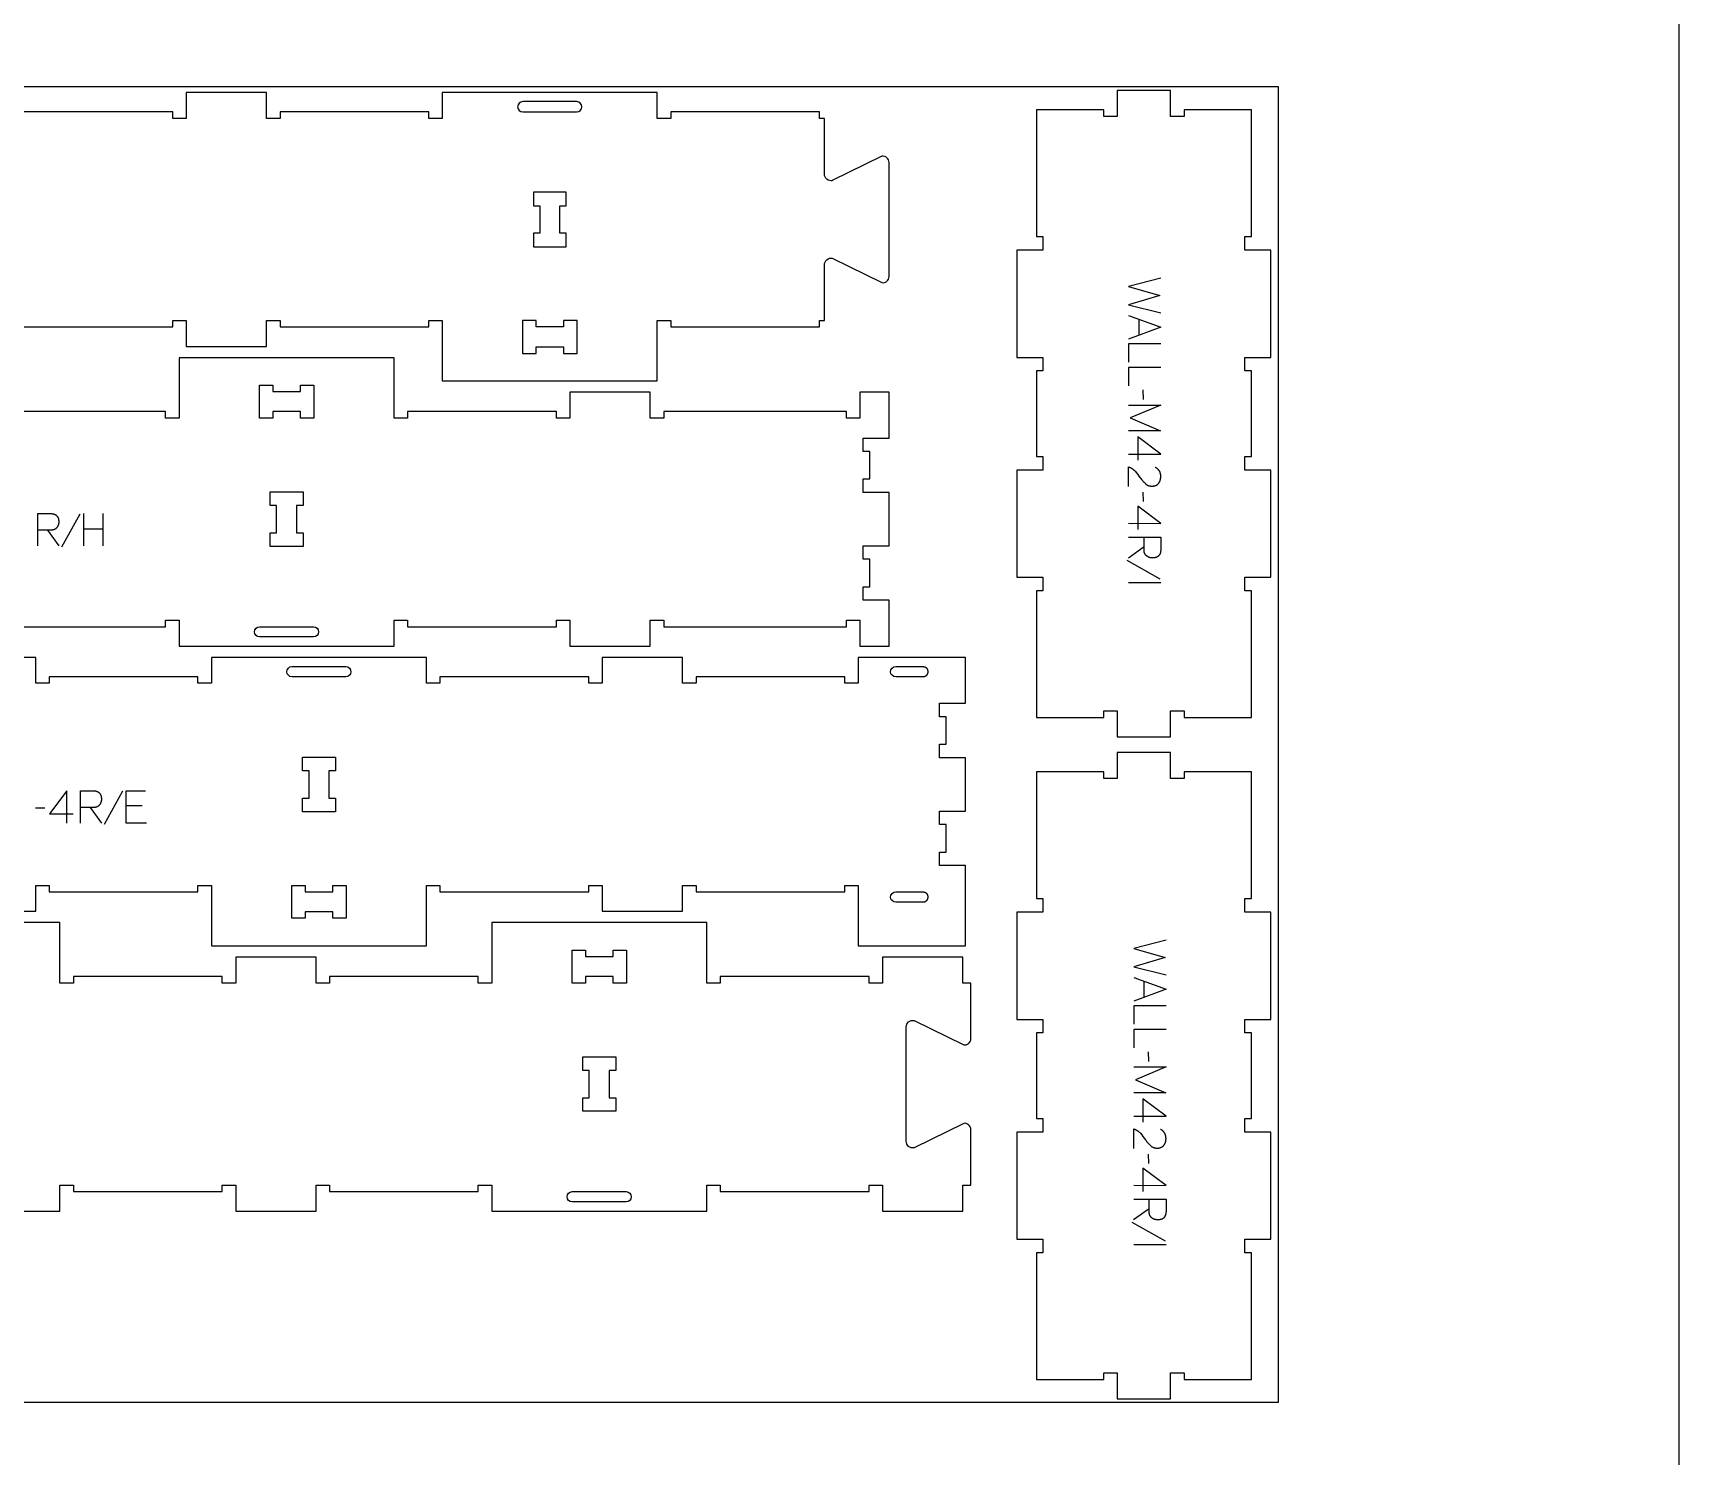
# Model space of a CAD drawing. Extents: x 0 to 4485, y 0 to 10771.
# Drawn here: x 1656 to 3183, y 2979 to 4299 of the extents above; entities that cross this region are included whole.
import ezdxf

# ---------------------------------------------------------------- set-up
doc = ezdxf.new("R2010")
doc.units = 0
for name, color, linetype in [('0_SHEET_SPRUCEPLY_2440X122', 1, 'CONTINUOUS'), ('1_ANYTOOL_1MMDEEP_LABELS_S', 2, 'CONTINUOUS'), ('3_ANYTOOL_CUTTHROUGH_INSID', 4, 'CONTINUOUS'), ('4_ANYTOOL_CUTTHROUGH_OUTSI', 5, 'CONTINUOUS'), ('DONOTCUT', 7, 'CONTINUOUS')]:
    doc.layers.add(name, color=color, linetype=linetype)

msp = doc.modelspace()

# ---------------------------------------------------------------- linework, layer by layer
at = {"layer": '0_SHEET_SPRUCEPLY_2440X122'}
msp.add_lwpolyline([(371.7, 4249.4), (371.7, 3029.4), (2811.7, 3029.4), (2811.7, 4249.4)], close=True, dxfattribs=at)
at = {"layer": '1_ANYTOOL_1MMDEEP_LABELS_S', "color": 2}
for points in [[(2702.6, 4072), (2672.6, 4064.3), (2701.7, 4055.8), (2672.6, 4047.3), (2702.6, 4039.8)], [(2672.6, 4037.3), (2702.6, 4026.4), (2672.6, 4015.3)], [(2682.2, 4033.8), (2682.2, 4018.9)], [(2702.6, 4011), (2672.6, 4011), (2672.6, 3993.9)], [(2702.6, 3989.2), (2672.6, 3989.2), (2672.6, 3972.1)], [(2686.5, 3959.5), (2686.4, 3968.3)], [(2672.6, 3954.3), (2702.6, 3954.3), (2674.3, 3942.3), (2702.5, 3930.3), (2672.6, 3930.3)], [(2672.6, 3908.8), (2702.7, 3908.7), (2681.3, 3924.8)], [(2681.3, 3924.8), (2681.3, 3903)], [(2672.7, 3878.6), (2672.7, 3896.9), (2673.2, 3896.7), (2673.4, 3896.6), (2673.6, 3896.6), (2673.8, 3896.5), (2674.1, 3896.4), (2674.3, 3896.3), (2674.5, 3896.2), (2674.7, 3896.1), (2674.9, 3896), (2675.1, 3895.9), (2675.3, 3895.8), (2675.5, 3895.7), (2675.7, 3895.5), (2675.9, 3895.4), (2676.1, 3895.3), (2676.3, 3895.2), (2676.5, 3895), (2676.7, 3894.9), (2676.9, 3894.8), (2677, 3894.6), (2677.2, 3894.5), (2677.4, 3894.3), (2677.6, 3894.2), (2677.7, 3894), (2677.9, 3893.9), (2678.1, 3893.7), (2678.2, 3893.5), (2678.4, 3893.4), (2678.6, 3893.2), (2678.9, 3892.8), (2680.1, 3891.3), (2681.3, 3889.9), (2682.4, 3888.3), (2683.6, 3886.8), (2684.1, 3886.1), (2684.7, 3885.3), (2685.3, 3884.6), (2685.9, 3883.9), (2686.4, 3883.3), (2687.1, 3882.6), (2687.7, 3882), (2688.3, 3881.4), (2688.4, 3881.3), (2688.6, 3881.1), (2688.8, 3881), (2688.9, 3880.8), (2689.1, 3880.7), (2689.2, 3880.6), (2689.4, 3880.5), (2689.6, 3880.4), (2689.8, 3880.3), (2689.9, 3880.2), (2690.1, 3880.1), (2690.3, 3880), (2690.5, 3879.9), (2690.7, 3879.8), (2690.9, 3879.7), (2691.1, 3879.6), (2691.2, 3879.6), (2691.4, 3879.5), (2691.6, 3879.4), (2691.8, 3879.4), (2692, 3879.3), (2692.2, 3879.3), (2692.4, 3879.2), (2692.7, 3879.2), (2692.9, 3879.2), (2693.1, 3879.1), (2693.3, 3879.1), (2693.5, 3879.1), (2693.7, 3879.1), (2694, 3879), (2694.2, 3879), (2694.4, 3879), (2694.7, 3879), (2694.9, 3879), (2695.1, 3879.1), (2695.4, 3879.1), (2695.6, 3879.1), (2695.8, 3879.1), (2696.1, 3879.2), (2696.3, 3879.2), (2696.5, 3879.2), (2696.7, 3879.3), (2696.9, 3879.3), (2697.2, 3879.4), (2697.4, 3879.5), (2697.6, 3879.5), (2697.8, 3879.6), (2698, 3879.7), (2698.1, 3879.8), (2698.3, 3879.8), (2698.5, 3879.9), (2698.7, 3880), (2698.9, 3880.1), (2699, 3880.2), (2699.2, 3880.3), (2699.4, 3880.5), (2699.5, 3880.6), (2699.7, 3880.7), (2699.8, 3880.8), (2700, 3881), (2700.1, 3881.1), (2700.3, 3881.3), (2700.4, 3881.4), (2700.5, 3881.6), (2700.7, 3881.7), (2700.8, 3881.9), (2700.9, 3882.1), (2701, 3882.2), (2701.1, 3882.4), (2701.2, 3882.6), (2701.4, 3882.7), (2701.5, 3882.9), (2701.5, 3883.1), (2701.6, 3883.3), (2701.7, 3883.5), (2701.8, 3883.7), (2701.9, 3883.8), (2702, 3884), (2702, 3884.2), (2702.1, 3884.4), (2702.2, 3884.6), (2702.2, 3884.8), (2702.3, 3885), (2702.3, 3885.2), (2702.4, 3885.5), (2702.4, 3885.7), (2702.5, 3885.9), (2702.5, 3886.1), (2702.5, 3886.3), (2702.6, 3886.6), (2702.6, 3886.8), (2702.6, 3887), (2702.6, 3887.2), (2702.6, 3887.5), (2702.6, 3888), (2702.6, 3888.3), (2702.6, 3888.7), (2702.6, 3889), (2702.6, 3889.4), (2702.5, 3889.7), (2702.5, 3890.1), (2702.4, 3890.4), (2702.3, 3890.7), (2702.2, 3891), (2702.2, 3891.2), (2702.1, 3891.3), (2702.1, 3891.5), (2702, 3891.6), (2702, 3891.8), (2701.9, 3891.9), (2701.9, 3892.1), (2701.8, 3892.2), (2701.7, 3892.4), (2701.7, 3892.5), (2701.6, 3892.6), (2701.5, 3892.8), (2701.4, 3892.9), (2701.4, 3893), (2701.3, 3893.2), (2701.2, 3893.3), (2701.1, 3893.4), (2701, 3893.6), (2700.9, 3893.7), (2700.8, 3893.8), (2700.7, 3893.9), (2700.6, 3894), (2700.5, 3894.2), (2700.4, 3894.3), (2700.3, 3894.4), (2700.2, 3894.5), (2700.1, 3894.6), (2700, 3894.7), (2699.9, 3894.8), (2699.8, 3894.9), (2699.6, 3895.1), (2699.5, 3895.2), (2699.3, 3895.4), (2699, 3895.6), (2698.7, 3895.7), (2698.4, 3895.9), (2698.2, 3896.1), (2697.8, 3896.3), (2697.5, 3896.4)], [(2686.5, 3864.9), (2686.4, 3873.6)], [(1661, 3823.7), (1661, 3853.7), (1672.4, 3853.7), (1672.9, 3853.7), (1673.3, 3853.7), (1673.6, 3853.6), (1673.8, 3853.6), (1674, 3853.6), (1674.2, 3853.6), (1674.4, 3853.5), (1674.7, 3853.5), (1674.9, 3853.5), (1675.1, 3853.4), (1675.3, 3853.4), (1675.5, 3853.3), (1675.7, 3853.3), (1675.9, 3853.2), (1676, 3853.1), (1676.2, 3853.1), (1676.4, 3853), (1676.6, 3852.9), (1676.7, 3852.8), (1676.9, 3852.8), (1677.1, 3852.7), (1677.2, 3852.6), (1677.4, 3852.5), (1677.5, 3852.4), (1677.7, 3852.3), (1677.8, 3852.2), (1678, 3852.1), (1678.1, 3852), (1678.2, 3851.8), (1678.3, 3851.7), (1678.5, 3851.6), (1678.6, 3851.5), (1678.7, 3851.3), (1678.8, 3851.2), (1678.9, 3851.1), (1679, 3850.9), (1679.1, 3850.8), (1679.2, 3850.6), (1679.3, 3850.5), (1679.4, 3850.3), (1679.5, 3850.1), (1679.6, 3850), (1679.6, 3849.8), (1679.7, 3849.6), (1679.8, 3849.5), (1679.8, 3849.3), (1679.9, 3849.1), (1680, 3848.9), (1680, 3848.7), (1680.1, 3848.5), (1680.1, 3848.3), (1680.1, 3848.1), (1680.2, 3847.9), (1680.2, 3847.7), (1680.2, 3847.5), (1680.3, 3847.2), (1680.3, 3847), (1680.3, 3846.8), (1680.3, 3846.3), (1680.3, 3845.8), (1680.3, 3845.7), (1680.3, 3845.5), (1680.3, 3845.3), (1680.3, 3845.1), (1680.3, 3845), (1680.3, 3844.8), (1680.3, 3844.6), (1680.2, 3844.5), (1680.2, 3844.3), (1680.2, 3844.1), (1680.1, 3844), (1680.1, 3843.8), (1680, 3843.6), (1680, 3843.5), (1679.9, 3843.3), (1679.9, 3843.1), (1679.8, 3843), (1679.8, 3842.8), (1679.7, 3842.6), (1679.6, 3842.5), (1679.6, 3842.3), (1679.5, 3842.2), (1679.4, 3842), (1679.3, 3841.9), (1679.3, 3841.7), (1679.2, 3841.6), (1679.1, 3841.4), (1679, 3841.3), (1678.9, 3841.1), (1678.8, 3841), (1678.7, 3840.8), (1678.6, 3840.7), (1678.4, 3840.5), (1678.3, 3840.4), (1678.2, 3840.2), (1678.1, 3840.1), (1678, 3840), (1677.8, 3839.9), (1677.7, 3839.7), (1677.6, 3839.6), (1677.5, 3839.5), (1677.3, 3839.4), (1677.2, 3839.3), (1677.1, 3839.2), (1676.9, 3839.1), (1676.8, 3839), (1676.6, 3838.9), (1676.5, 3838.9), (1676.3, 3838.8), (1676.2, 3838.7), (1676, 3838.7), (1675.9, 3838.6), (1675.7, 3838.5), (1675.5, 3838.5), (1675.4, 3838.4), (1675.2, 3838.4), (1675, 3838.4), (1674.9, 3838.3), (1674.7, 3838.3), (1674.5, 3838.3), (1674.3, 3838.2), (1674.1, 3838.2), (1674, 3838.2), (1672, 3838.1), (1670, 3838.1), (1661.1, 3838.1)], [(1700, 3853.2), (1682.8, 3822.4)], [(1703.4, 3853.7), (1703.4, 3823.7)], [(1721.7, 3823.7), (1721.7, 3853.7)], [(2672.6, 3844.6), (2702.7, 3844.5), (2681.3, 3860.6)], [(2681.3, 3860.6), (2681.3, 3838.8)], [(1670, 3838.1), (1680.5, 3823.6)], [(1721.7, 3839), (1703.4, 3839)], [(2672.6, 3831.8), (2702.6, 3831.8), (2702.6, 3820.5), (2702.6, 3820), (2702.6, 3819.5), (2702.6, 3819.3), (2702.6, 3819), (2702.5, 3818.8), (2702.5, 3818.6), (2702.5, 3818.4), (2702.4, 3818.2), (2702.4, 3818), (2702.4, 3817.7), (2702.3, 3817.5), (2702.3, 3817.3), (2702.2, 3817.2), (2702.1, 3817), (2702.1, 3816.8), (2702, 3816.6), (2701.9, 3816.4), (2701.9, 3816.3), (2701.8, 3816.1), (2701.7, 3815.9), (2701.6, 3815.8), (2701.5, 3815.6), (2701.4, 3815.4), (2701.3, 3815.3), (2701.2, 3815.1), (2701.1, 3815), (2701, 3814.9), (2700.9, 3814.7), (2700.8, 3814.6), (2700.7, 3814.5), (2700.5, 3814.4), (2700.4, 3814.2), (2700.3, 3814.1), (2700.2, 3814), (2700, 3813.9), (2699.9, 3813.8), (2699.7, 3813.7), (2699.6, 3813.6), (2699.4, 3813.5), (2699.3, 3813.4), (2699.1, 3813.3), (2698.9, 3813.3), (2698.8, 3813.2), (2698.6, 3813.1), (2698.4, 3813), (2698.2, 3813), (2698, 3812.9), (2697.8, 3812.9), (2697.7, 3812.8), (2697.5, 3812.8), (2697.3, 3812.7), (2697.1, 3812.7), (2696.8, 3812.6), (2696.6, 3812.6), (2696.4, 3812.6), (2696.2, 3812.6), (2696, 3812.5), (2695.7, 3812.5), (2695.3, 3812.5), (2694.8, 3812.5), (2694.6, 3812.5), (2694.4, 3812.5), (2694.3, 3812.5), (2694.1, 3812.5), (2693.9, 3812.5), (2693.7, 3812.5), (2693.6, 3812.6), (2693.4, 3812.6), (2693.2, 3812.6), (2693.1, 3812.7), (2692.9, 3812.7), (2692.7, 3812.7), (2692.6, 3812.8), (2692.4, 3812.8), (2692.2, 3812.9), (2692.1, 3812.9), (2691.9, 3813), (2691.8, 3813), (2691.6, 3813.1), (2691.4, 3813.2), (2691.3, 3813.2), (2691.1, 3813.3), (2691, 3813.4), (2690.8, 3813.5), (2690.7, 3813.6), (2690.5, 3813.7), (2690.4, 3813.7), (2690.2, 3813.8), (2690.1, 3813.9), (2689.9, 3814), (2689.8, 3814.2), (2689.6, 3814.3), (2689.5, 3814.4), (2689.3, 3814.5), (2689.2, 3814.6), (2689.1, 3814.7), (2688.9, 3814.8), (2688.8, 3815), (2688.7, 3815.1), (2688.6, 3815.2), (2688.5, 3815.4), (2688.4, 3815.5), (2688.3, 3815.6), (2688.2, 3815.8), (2688.1, 3815.9), (2688, 3816.1), (2687.9, 3816.2), (2687.8, 3816.3), (2687.7, 3816.5), (2687.7, 3816.6), (2687.6, 3816.8), (2687.5, 3817), (2687.5, 3817.1), (2687.4, 3817.3), (2687.4, 3817.4), (2687.3, 3817.6), (2687.3, 3817.8), (2687.3, 3818), (2687.2, 3818.1), (2687.2, 3818.3), (2687.2, 3818.5), (2687.2, 3818.7), (2687.2, 3818.9), (2687.1, 3820.8), (2687.1, 3822.8), (2687.1, 3831.8)], [(2687.1, 3822.8), (2672.6, 3812.4)], [(2702.2, 3792.9), (2671.4, 3810)], [(2702.6, 3789.3), (2672.6, 3789.3)], [(1687.8, 3566.5), (1687.9, 3596.5), (1671.8, 3575.2)], [(1700.6, 3566.5), (1700.6, 3596.5), (1712, 3596.5), (1712.5, 3596.5), (1712.9, 3596.5), (1713.2, 3596.5), (1713.4, 3596.4), (1713.6, 3596.4), (1713.8, 3596.4), (1714, 3596.3), (1714.3, 3596.3), (1714.5, 3596.3), (1714.7, 3596.2), (1714.9, 3596.2), (1715.1, 3596.1), (1715.3, 3596.1), (1715.4, 3596), (1715.6, 3595.9), (1715.8, 3595.9), (1716, 3595.8), (1716.2, 3595.7), (1716.3, 3595.7), (1716.5, 3595.6), (1716.7, 3595.5), (1716.8, 3595.4), (1717, 3595.3), (1717.1, 3595.2), (1717.3, 3595.1), (1717.4, 3595), (1717.5, 3594.9), (1717.7, 3594.8), (1717.8, 3594.7), (1717.9, 3594.5), (1718.1, 3594.4), (1718.2, 3594.3), (1718.3, 3594.2), (1718.4, 3594), (1718.5, 3593.9), (1718.6, 3593.7), (1718.7, 3593.6), (1718.8, 3593.4), (1718.9, 3593.3), (1719, 3593.1), (1719.1, 3593), (1719.2, 3592.8), (1719.2, 3592.6), (1719.3, 3592.4), (1719.4, 3592.3), (1719.4, 3592.1), (1719.5, 3591.9), (1719.6, 3591.7), (1719.6, 3591.5), (1719.7, 3591.3), (1719.7, 3591.1), (1719.7, 3590.9), (1719.8, 3590.7), (1719.8, 3590.5), (1719.8, 3590.3), (1719.9, 3590.1), (1719.9, 3589.8), (1719.9, 3589.6), (1719.9, 3589.1), (1719.9, 3588.7), (1719.9, 3588.5), (1719.9, 3588.3), (1719.9, 3588.1), (1719.9, 3588), (1719.9, 3587.8), (1719.9, 3587.6), (1719.8, 3587.4), (1719.8, 3587.3), (1719.8, 3587.1), (1719.8, 3586.9), (1719.7, 3586.8), (1719.7, 3586.6), (1719.6, 3586.4), (1719.6, 3586.3), (1719.5, 3586.1), (1719.5, 3585.9), (1719.4, 3585.8), (1719.4, 3585.6), (1719.3, 3585.5), (1719.2, 3585.3), (1719.2, 3585.1), (1719.1, 3585), (1719, 3584.8), (1718.9, 3584.7), (1718.8, 3584.5), (1718.8, 3584.4), (1718.7, 3584.2), (1718.6, 3584.1), (1718.5, 3583.9), (1718.4, 3583.8), (1718.3, 3583.6), (1718.2, 3583.5), (1718, 3583.3), (1717.9, 3583.2), (1717.8, 3583), (1717.7, 3582.9), (1717.6, 3582.8), (1717.4, 3582.7), (1717.3, 3582.5), (1717.2, 3582.4), (1717.1, 3582.3), (1716.9, 3582.2), (1716.8, 3582.1), (1716.6, 3582), (1716.5, 3581.9), (1716.4, 3581.8), (1716.2, 3581.8), (1716.1, 3581.7), (1715.9, 3581.6), (1715.8, 3581.5), (1715.6, 3581.5), (1715.5, 3581.4), (1715.3, 3581.4), (1715.1, 3581.3), (1715, 3581.3), (1714.8, 3581.2), (1714.6, 3581.2), (1714.5, 3581.1), (1714.3, 3581.1), (1714.1, 3581.1), (1713.9, 3581.1), (1713.7, 3581), (1713.6, 3581), (1711.6, 3581), (1709.6, 3580.9), (1700.6, 3580.9)], [(1739.6, 3596), (1722.4, 3565.3)], [(1761.9, 3566.5), (1743, 3566.5), (1743, 3596.5), (1760.8, 3596.5)], [(1667.6, 3580.4), (1658.8, 3580.3)], [(1671.8, 3575.2), (1693.6, 3575.2)], [(1709.6, 3580.9), (1720.1, 3566.5)], [(1757.6, 3582.6), (1743, 3582.6)], [(2707.5, 3458), (2677.5, 3450.3), (2706.6, 3441.8), (2677.5, 3433.3), (2707.5, 3425.8)], [(2677.5, 3423.3), (2707.5, 3412.4), (2677.5, 3401.3)], [(2687, 3419.8), (2687, 3404.9)], [(2707.5, 3397), (2677.5, 3397), (2677.5, 3379.9)], [(2707.5, 3375.2), (2677.5, 3375.2), (2677.5, 3358.1)], [(2691.4, 3345.5), (2691.3, 3354.3)], [(2677.5, 3340.3), (2707.5, 3340.3), (2679.1, 3328.3), (2707.3, 3316.3), (2677.5, 3316.3)], [(2677.5, 3294.8), (2707.5, 3294.7), (2686.1, 3310.8)], [(2686.1, 3310.8), (2686.1, 3289)], [(2677.5, 3264.6), (2677.6, 3282.9), (2678, 3282.7), (2678.2, 3282.6), (2678.5, 3282.6), (2678.7, 3282.5), (2678.9, 3282.4), (2679.1, 3282.3), (2679.3, 3282.2), (2679.5, 3282.1), (2679.7, 3282), (2679.9, 3281.9), (2680.1, 3281.8), (2680.3, 3281.7), (2680.5, 3281.5), (2680.7, 3281.4), (2680.9, 3281.3), (2681.1, 3281.2), (2681.3, 3281), (2681.5, 3280.9), (2681.7, 3280.8), (2681.9, 3280.6), (2682, 3280.5), (2682.2, 3280.3), (2682.4, 3280.2), (2682.6, 3280), (2682.7, 3279.9), (2682.9, 3279.7), (2683.1, 3279.5), (2683.2, 3279.4), (2683.4, 3279.2), (2683.7, 3278.8), (2684.9, 3277.3), (2686.1, 3275.9), (2687.3, 3274.3), (2688.4, 3272.8), (2689, 3272.1), (2689.5, 3271.3), (2690.1, 3270.6), (2690.7, 3269.9), (2691.3, 3269.3), (2691.9, 3268.6), (2692.5, 3268), (2693.1, 3267.4), (2693.3, 3267.3), (2693.4, 3267.1), (2693.6, 3267), (2693.7, 3266.8), (2693.9, 3266.7), (2694.1, 3266.6), (2694.3, 3266.5), (2694.4, 3266.4), (2694.6, 3266.3), (2694.8, 3266.2), (2695, 3266.1), (2695.1, 3266), (2695.3, 3265.9), (2695.5, 3265.8), (2695.7, 3265.7), (2695.9, 3265.6), (2696.1, 3265.6), (2696.3, 3265.5), (2696.5, 3265.4), (2696.7, 3265.4), (2696.9, 3265.3), (2697.1, 3265.3), (2697.3, 3265.2), (2697.5, 3265.2), (2697.7, 3265.2), (2697.9, 3265.1), (2698.1, 3265.1), (2698.3, 3265.1), (2698.6, 3265.1), (2698.8, 3265), (2699, 3265), (2699.2, 3265), (2699.5, 3265), (2699.7, 3265), (2700, 3265.1), (2700.2, 3265.1), (2700.4, 3265.1), (2700.7, 3265.1), (2700.9, 3265.2), (2701.1, 3265.2), (2701.4, 3265.2), (2701.6, 3265.3), (2701.8, 3265.3), (2702, 3265.4), (2702.2, 3265.5), (2702.4, 3265.5), (2702.6, 3265.6), (2702.8, 3265.7), (2703, 3265.8), (2703.2, 3265.8), (2703.3, 3265.9), (2703.5, 3266), (2703.7, 3266.1), (2703.9, 3266.2), (2704, 3266.3), (2704.2, 3266.5), (2704.4, 3266.6), (2704.5, 3266.7), (2704.7, 3266.8), (2704.8, 3267), (2705, 3267.1), (2705.1, 3267.3), (2705.2, 3267.4), (2705.4, 3267.6), (2705.5, 3267.7), (2705.6, 3267.9), (2705.7, 3268.1), (2705.9, 3268.2), (2706, 3268.4), (2706.1, 3268.6), (2706.2, 3268.7), (2706.3, 3268.9), (2706.4, 3269.1), (2706.5, 3269.3), (2706.6, 3269.5), (2706.6, 3269.7), (2706.7, 3269.8), (2706.8, 3270), (2706.9, 3270.2), (2706.9, 3270.4), (2707, 3270.6), (2707.1, 3270.8), (2707.1, 3271), (2707.2, 3271.2), (2707.2, 3271.5), (2707.3, 3271.7), (2707.3, 3271.9), (2707.3, 3272.1), (2707.4, 3272.3), (2707.4, 3272.6), (2707.4, 3272.8), (2707.4, 3273), (2707.4, 3273.2), (2707.5, 3273.5), (2707.5, 3274), (2707.5, 3274.3), (2707.4, 3274.7), (2707.4, 3275), (2707.4, 3275.4), (2707.3, 3275.7), (2707.3, 3276.1), (2707.2, 3276.4), (2707.1, 3276.7), (2707.1, 3277), (2707, 3277.2), (2707, 3277.3), (2706.9, 3277.5), (2706.9, 3277.6), (2706.8, 3277.8), (2706.7, 3277.9), (2706.7, 3278.1), (2706.6, 3278.2), (2706.6, 3278.4), (2706.5, 3278.5), (2706.4, 3278.6), (2706.3, 3278.8), (2706.3, 3278.9), (2706.2, 3279), (2706.1, 3279.2), (2706, 3279.3), (2705.9, 3279.4), (2705.9, 3279.6), (2705.8, 3279.7), (2705.7, 3279.8), (2705.6, 3279.9), (2705.5, 3280), (2705.4, 3280.2), (2705.3, 3280.3), (2705.2, 3280.4), (2705.1, 3280.5), (2704.9, 3280.6), (2704.8, 3280.7), (2704.7, 3280.8), (2704.6, 3280.9), (2704.5, 3281.1), (2704.4, 3281.2), (2704.1, 3281.4), (2703.8, 3281.6), (2703.6, 3281.7), (2703.3, 3281.9), (2703, 3282.1), (2702.7, 3282.3), (2702.4, 3282.4)], [(2691.4, 3250.9), (2691.3, 3259.6)], [(2677.5, 3230.6), (2707.5, 3230.5), (2686.1, 3246.6)], [(2686.1, 3246.6), (2686.1, 3224.8)], [(2691.9, 3208.8), (2677.4, 3198.4)], [(2677.5, 3217.8), (2707.5, 3217.8), (2707.5, 3206.5), (2707.5, 3206), (2707.4, 3205.5), (2707.4, 3205.3), (2707.4, 3205), (2707.4, 3204.8), (2707.3, 3204.6), (2707.3, 3204.4), (2707.3, 3204.2), (2707.2, 3204), (2707.2, 3203.7), (2707.1, 3203.5), (2707.1, 3203.3), (2707, 3203.2), (2707, 3203), (2706.9, 3202.8), (2706.8, 3202.6), (2706.8, 3202.4), (2706.7, 3202.3), (2706.6, 3202.1), (2706.5, 3201.9), (2706.5, 3201.8), (2706.4, 3201.6), (2706.3, 3201.4), (2706.2, 3201.3), (2706.1, 3201.1), (2706, 3201), (2705.9, 3200.9), (2705.7, 3200.7), (2705.6, 3200.6), (2705.5, 3200.5), (2705.4, 3200.4), (2705.3, 3200.2), (2705.1, 3200.1), (2705, 3200), (2704.8, 3199.9), (2704.7, 3199.8), (2704.6, 3199.7), (2704.4, 3199.6), (2704.2, 3199.5), (2704.1, 3199.4), (2703.9, 3199.3), (2703.8, 3199.3), (2703.6, 3199.2), (2703.4, 3199.1), (2703.2, 3199), (2703.1, 3199), (2702.9, 3198.9), (2702.7, 3198.9), (2702.5, 3198.8), (2702.3, 3198.8), (2702.1, 3198.7), (2701.9, 3198.7), (2701.7, 3198.6), (2701.5, 3198.6), (2701.2, 3198.6), (2701, 3198.6), (2700.8, 3198.5), (2700.6, 3198.5), (2700.1, 3198.5), (2699.6, 3198.5), (2699.4, 3198.5), (2699.3, 3198.5), (2699.1, 3198.5), (2698.9, 3198.5), (2698.8, 3198.5), (2698.6, 3198.5), (2698.4, 3198.6), (2698.2, 3198.6), (2698.1, 3198.6), (2697.9, 3198.7), (2697.7, 3198.7), (2697.6, 3198.7), (2697.4, 3198.8), (2697.2, 3198.8), (2697.1, 3198.9), (2696.9, 3198.9), (2696.8, 3199), (2696.6, 3199), (2696.4, 3199.1), (2696.3, 3199.2), (2696.1, 3199.2), (2696, 3199.3), (2695.8, 3199.4), (2695.6, 3199.5), (2695.5, 3199.6), (2695.3, 3199.7), (2695.2, 3199.7), (2695, 3199.8), (2694.9, 3199.9), (2694.7, 3200), (2694.6, 3200.2), (2694.4, 3200.3), (2694.3, 3200.4), (2694.2, 3200.5), (2694, 3200.6), (2693.9, 3200.7), (2693.8, 3200.8), (2693.6, 3201), (2693.5, 3201.1), (2693.4, 3201.2), (2693.3, 3201.4), (2693.2, 3201.5), (2693.1, 3201.6), (2693, 3201.8), (2692.9, 3201.9), (2692.8, 3202.1), (2692.7, 3202.2), (2692.6, 3202.3), (2692.6, 3202.5), (2692.5, 3202.6), (2692.4, 3202.8), (2692.4, 3203), (2692.3, 3203.1), (2692.3, 3203.3), (2692.2, 3203.4), (2692.2, 3203.6), (2692.1, 3203.8), (2692.1, 3204), (2692.1, 3204.1), (2692.1, 3204.3), (2692, 3204.5), (2692, 3204.7), (2692, 3204.9), (2691.9, 3206.8), (2691.9, 3208.8), (2691.9, 3217.8)], [(2707, 3178.9), (2676.2, 3196)], [(2707.5, 3175.3), (2677.5, 3175.3)]]:
    msp.add_lwpolyline(points, dxfattribs=at)
at = {"layer": '3_ANYTOOL_CUTTHROUGH_INSID', "color": 4}
for points in [[(2160.8, 4235.7), (2110.8, 4235.7, 1), (2110.8, 4226.2), (2160.8, 4226.2, 1)], [(1916.7, 3739.2), (1866.7, 3739.2, -1), (1866.7, 3748.7), (1916.7, 3748.7, -1)], [(1896.7, 3711.7), (1946.7, 3711.7, -1), (1946.7, 3702.2), (1896.7, 3702.2, -1)], [(2456.7, 3711.7), (2482.4, 3711.7), (2482.5, 3711.7), (2482.6, 3711.7), (2482.7, 3711.7), (2482.8, 3711.7), (2482.9, 3711.6), (2483, 3711.6), (2483.1, 3711.6), (2483.2, 3711.6), (2483.3, 3711.6), (2483.4, 3711.5), (2483.5, 3711.5), (2483.6, 3711.5), (2483.7, 3711.4), (2483.8, 3711.4), (2483.9, 3711.4), (2484, 3711.3), (2484.1, 3711.3), (2484.2, 3711.2), (2484.3, 3711.2), (2484.4, 3711.1), (2484.5, 3711.1), (2484.5, 3711), (2484.6, 3710.9), (2484.7, 3710.9), (2484.8, 3710.8), (2484.9, 3710.7), (2485, 3710.6), (2485, 3710.6), (2485.1, 3710.5), (2485.2, 3710.4), (2485.3, 3710.3), (2485.3, 3710.2), (2485.4, 3710.1), (2485.5, 3710.1), (2485.6, 3710), (2485.6, 3709.9), (2485.7, 3709.8), (2485.7, 3709.7), (2485.8, 3709.6), (2485.8, 3709.5), (2485.9, 3709.4), (2485.9, 3709.3), (2486, 3709.2), (2486, 3709.1), (2486.1, 3709), (2486.1, 3708.9), (2486.2, 3708.7), (2486.2, 3708.6), (2486.2, 3708.5), (2486.3, 3708.4), (2486.3, 3708.3), (2486.3, 3708.2), (2486.3, 3708.1), (2486.4, 3708), (2486.4, 3707.9), (2486.4, 3707.8), (2486.4, 3707.7), (2486.4, 3707.6), (2486.4, 3707.5), (2486.4, 3707.3), (2486.4, 3707.2), (2486.4, 3707.1), (2486.5, 3707), (2486.5, 3706.9), (2486.5, 3706.8), (2486.4, 3706.7), (2486.4, 3706.6), (2486.4, 3706.5), (2486.4, 3706.4), (2486.4, 3706.3), (2486.4, 3706.2), (2486.4, 3706.1), (2486.4, 3706), (2486.4, 3705.9), (2486.3, 3705.7), (2486.3, 3705.6), (2486.3, 3705.5), (2486.3, 3705.4), (2486.2, 3705.3), (2486.2, 3705.2), (2486.2, 3705.1), (2486.1, 3705), (2486.1, 3704.9), (2486, 3704.8), (2486, 3704.7), (2485.9, 3704.6), (2485.9, 3704.5), (2485.8, 3704.4), (2485.8, 3704.3), (2485.7, 3704.2), (2485.7, 3704.1), (2485.6, 3704), (2485.6, 3703.9), (2485.5, 3703.8), (2485.4, 3703.7), (2485.3, 3703.6), (2485.3, 3703.5), (2485.2, 3703.4), (2485.1, 3703.4), (2485, 3703.3), (2485, 3703.2), (2484.9, 3703.1), (2484.8, 3703.1), (2484.7, 3703), (2484.6, 3702.9), (2484.5, 3702.9), (2484.5, 3702.8), (2484.4, 3702.7), (2484.3, 3702.7), (2484.2, 3702.6), (2484.1, 3702.6), (2484, 3702.5), (2483.9, 3702.5), (2483.8, 3702.4), (2483.7, 3702.4), (2483.6, 3702.4), (2483.5, 3702.3), (2483.4, 3702.3), (2483.3, 3702.3), (2483.2, 3702.3), (2483.1, 3702.2), (2483, 3702.2), (2482.9, 3702.2), (2482.8, 3702.2), (2482.7, 3702.2), (2482.6, 3702.2), (2482.5, 3702.2), (2482.4, 3702.2), (2456.7, 3702.2, -1)], [(2456.7, 3493.2, -1), (2456.7, 3502.7), (2482.4, 3502.7), (2482.5, 3502.7), (2482.6, 3502.7), (2482.7, 3502.7), (2482.8, 3502.7), (2482.9, 3502.6), (2483, 3502.6), (2483.1, 3502.6), (2483.2, 3502.6), (2483.3, 3502.6), (2483.4, 3502.5), (2483.5, 3502.5), (2483.6, 3502.5), (2483.7, 3502.4), (2483.8, 3502.4), (2483.9, 3502.4), (2484, 3502.3), (2484.1, 3502.3), (2484.2, 3502.2), (2484.3, 3502.2), (2484.4, 3502.1), (2484.5, 3502.1), (2484.5, 3502), (2484.6, 3501.9), (2484.7, 3501.9), (2484.8, 3501.8), (2484.9, 3501.7), (2485, 3501.6), (2485, 3501.6), (2485.1, 3501.5), (2485.2, 3501.4), (2485.3, 3501.3), (2485.3, 3501.2), (2485.4, 3501.1), (2485.5, 3501.1), (2485.6, 3501), (2485.6, 3500.9), (2485.7, 3500.8), (2485.7, 3500.7), (2485.8, 3500.6), (2485.8, 3500.5), (2485.9, 3500.4), (2485.9, 3500.3), (2486, 3500.2), (2486, 3500.1), (2486.1, 3500), (2486.1, 3499.9), (2486.2, 3499.7), (2486.2, 3499.6), (2486.2, 3499.5), (2486.3, 3499.4), (2486.3, 3499.3), (2486.3, 3499.2), (2486.3, 3499.1), (2486.4, 3499), (2486.4, 3498.9), (2486.4, 3498.8), (2486.4, 3498.7), (2486.4, 3498.6), (2486.4, 3498.5), (2486.4, 3498.3), (2486.4, 3498.2), (2486.4, 3498.1), (2486.5, 3498), (2486.5, 3497.9), (2486.5, 3497.8), (2486.4, 3497.7), (2486.4, 3497.6), (2486.4, 3497.5), (2486.4, 3497.4), (2486.4, 3497.3), (2486.4, 3497.2), (2486.4, 3497.1), (2486.4, 3497), (2486.4, 3496.9), (2486.3, 3496.7), (2486.3, 3496.6), (2486.3, 3496.5), (2486.3, 3496.4), (2486.2, 3496.3), (2486.2, 3496.2), (2486.2, 3496.1), (2486.1, 3496), (2486.1, 3495.9), (2486, 3495.8), (2486, 3495.7), (2485.9, 3495.6), (2485.9, 3495.5), (2485.8, 3495.4), (2485.8, 3495.3), (2485.7, 3495.2), (2485.7, 3495.1), (2485.6, 3495), (2485.6, 3494.9), (2485.5, 3494.8), (2485.4, 3494.7), (2485.3, 3494.6), (2485.3, 3494.5), (2485.2, 3494.4), (2485.1, 3494.4), (2485, 3494.3), (2485, 3494.2), (2484.9, 3494.1), (2484.8, 3494.1), (2484.7, 3494), (2484.6, 3493.9), (2484.5, 3493.9), (2484.5, 3493.8), (2484.4, 3493.7), (2484.3, 3493.7), (2484.2, 3493.6), (2484.1, 3493.6), (2484, 3493.5), (2483.9, 3493.5), (2483.8, 3493.4), (2483.7, 3493.4), (2483.6, 3493.4), (2483.5, 3493.3), (2483.4, 3493.3), (2483.3, 3493.3), (2483.2, 3493.3), (2483.1, 3493.2), (2483, 3493.2), (2482.9, 3493.2), (2482.8, 3493.2), (2482.7, 3493.2), (2482.6, 3493.2), (2482.5, 3493.2), (2482.4, 3493.2)], [(2206.7, 3215.2), (2156.7, 3215.2, -1), (2156.7, 3224.7), (2206.7, 3224.7, -1)]]:
    msp.add_lwpolyline(points, format="xyb", close=True, dxfattribs=at)
for points in [[(2145.1, 4113.6), (2145.1, 4139.1), (2151.1, 4139.1), (2151.1, 4151.6), (2120.6, 4151.6), (2120.6, 4139.1), (2126.6, 4139.1), (2126.6, 4113.6), (2120.6, 4113.6), (2120.6, 4101.1), (2151.1, 4101.1), (2151.1, 4113.6)], [(2123.1, 4008.2), (2148.6, 4008.2), (2148.6, 4002.2), (2161.1, 4002.2), (2161.1, 4032.7), (2148.6, 4032.7), (2148.6, 4026.7), (2123.1, 4026.7), (2123.1, 4032.7), (2110.6, 4032.7), (2110.6, 4002.2), (2123.1, 4002.2)], [(1879, 3966.7), (1904.5, 3966.7), (1904.5, 3972.7), (1917, 3972.7), (1917, 3942.2), (1904.5, 3942.2), (1904.5, 3948.2), (1879, 3948.2), (1879, 3942.2), (1866.5, 3942.2), (1866.5, 3972.7), (1879, 3972.7)], [(1901, 3861.2), (1901, 3835.7), (1907, 3835.7), (1907, 3823.2), (1876.5, 3823.2), (1876.5, 3835.7), (1882.5, 3835.7), (1882.5, 3861.2), (1876.5, 3861.2), (1876.5, 3873.7), (1907, 3873.7), (1907, 3861.2)], [(1912.5, 3589.6), (1912.5, 3615.1), (1906.5, 3615.1), (1906.5, 3627.6), (1937, 3627.6), (1937, 3615.1), (1931, 3615.1), (1931, 3589.6), (1937, 3589.6), (1937, 3577.1), (1906.5, 3577.1), (1906.5, 3589.6)], [(1934.5, 3484.2), (1909, 3484.2), (1909, 3478.2), (1896.5, 3478.2), (1896.5, 3508.7), (1909, 3508.7), (1909, 3502.7), (1934.5, 3502.7), (1934.5, 3508.7), (1947, 3508.7), (1947, 3478.2), (1934.5, 3478.2)], [(2169, 3442.7), (2194.5, 3442.7), (2194.5, 3448.7), (2207, 3448.7), (2207, 3418.2), (2194.5, 3418.2), (2194.5, 3424.2), (2169, 3424.2), (2169, 3418.2), (2156.5, 3418.2), (2156.5, 3448.7), (2169, 3448.7)], [(2191, 3337.2), (2191, 3311.7), (2197, 3311.7), (2197, 3299.2), (2166.5, 3299.2), (2166.5, 3311.7), (2172.5, 3311.7), (2172.5, 3337.2), (2166.5, 3337.2), (2166.5, 3349.7), (2197, 3349.7), (2197, 3337.2)]]:
    msp.add_lwpolyline(points, close=True, dxfattribs=at)
at = {"layer": '4_ANYTOOL_CUTTHROUGH_OUTSI', "color": 5}
for points in [[(2804.7, 3794.5), (2804.7, 3894), (2780.7, 3894), (2780.7, 3906.5), (2786.7, 3906.5), (2786.7, 3986), (2780.7, 3986), (2780.7, 3998.5), (2804.7, 3998.5), (2804.7, 4098), (2780.7, 4098), (2780.7, 4110.5), (2786.7, 4110.5), (2786.7, 4228), (2724.2, 4228), (2724.2, 4222), (2711.7, 4222), (2711.7, 4246), (2662.2, 4246), (2662.2, 4222), (2649.7, 4222), (2649.7, 4228), (2587.2, 4228), (2587.2, 4110.5), (2593.2, 4110.5), (2593.2, 4098), (2569.2, 4098), (2569.2, 3998.5), (2593.2, 3998.5), (2593.2, 3986), (2587.2, 3986), (2587.2, 3906.5), (2593.2, 3906.5), (2593.2, 3894), (2569.2, 3894), (2569.2, 3794.5), (2593.2, 3794.5), (2593.2, 3782), (2587.2, 3782), (2587.2, 3664.5), (2649.7, 3664.5), (2649.7, 3670.5), (2662.2, 3670.5), (2662.2, 3646.5), (2711.7, 3646.5), (2711.7, 3670.5), (2724.2, 3670.5), (2724.2, 3664.5), (2786.7, 3664.5), (2786.7, 3782), (2780.7, 3782), (2780.7, 3794.5)], [(2804.7, 3180.5), (2804.7, 3280), (2780.7, 3280), (2780.7, 3292.5), (2786.7, 3292.5), (2786.7, 3372), (2780.7, 3372), (2780.7, 3384.5), (2804.7, 3384.5), (2804.7, 3484), (2780.7, 3484), (2780.7, 3496.5), (2786.7, 3496.5), (2786.7, 3614), (2724.2, 3614), (2724.2, 3608), (2711.7, 3608), (2711.7, 3632), (2662.2, 3632), (2662.2, 3608), (2649.7, 3608), (2649.7, 3614), (2587.2, 3614), (2587.2, 3496.5), (2593.2, 3496.5), (2593.2, 3484), (2569.2, 3484), (2569.2, 3384.5), (2593.2, 3384.5), (2593.2, 3372), (2587.2, 3372), (2587.2, 3292.5), (2593.2, 3292.5), (2593.2, 3280), (2569.2, 3280), (2569.2, 3180.5), (2593.2, 3180.5), (2593.2, 3168), (2587.2, 3168), (2587.2, 3050.5), (2649.7, 3050.5), (2649.7, 3056.5), (2662.2, 3056.5), (2662.2, 3032.5), (2711.7, 3032.5), (2711.7, 3056.5), (2724.2, 3056.5), (2724.2, 3050.5), (2786.7, 3050.5), (2786.7, 3168), (2780.7, 3168), (2780.7, 3180.5)]]:
    msp.add_lwpolyline(points, close=True, dxfattribs=at)
for points in [[(1648.1, 4026.7), (1786.1, 4026.7), (1786.1, 4032.7), (1798.6, 4032.7), (1798.6, 4008.7), (1873.1, 4008.7), (1873.1, 4032.7), (1885.6, 4032.7), (1885.6, 4026.7), (2023.6, 4026.7), (2023.6, 4032.7), (2035.8, 4032.7), (2036.1, 4032.7), (2036.1, 3976.7), (2235.6, 3976.7), (2235.6, 4032.7), (2235.8, 4032.7), (2247.8, 4032.7), (2248.1, 4032.7), (2248.1, 4026.7), (2386.1, 4026.7), (2386.1, 4032.7), (2390.6, 4032.7), (2390.6, 4084.3), (2390.6, 4084.3, -0.463455), (2397.9, 4090.5), (2397.9, 4090.5), (2397.9, 4090.5), (2443.9, 4067.8), (2443.9, 4067.8, 0.461531), (2450.6, 4073.5), (2450.6, 4179.3, 0.461531), (2443.9, 4185), (2397.9, 4162.4), (2397.9, 4162.3), (2397.9, 4162.3), (2397.9, 4162.3, -0.463455), (2390.6, 4168.5), (2390.6, 4220.2), (2386.1, 4220.2), (2386.1, 4226.2), (2248.1, 4226.2), (2248.1, 4220.2), (2235.6, 4220.2), (2235.6, 4244.2), (2036.1, 4244.2), (2036.1, 4220.4), (2036.1, 4220.2), (2023.6, 4220.2), (2023.6, 4226.2), (1885.6, 4226.2), (1885.6, 4220.2), (1873.1, 4220.2), (1873.1, 4244.2), (1798.6, 4244.2), (1798.6, 4220.2), (1786.1, 4220.2), (1786.1, 4226.2), (1648.1, 4226.2)], [(1482, 3206.7), (1681.5, 3206.7), (1681.5, 3230.4), (1681.5, 3230.7), (1694, 3230.7), (1694, 3224.7), (1832, 3224.7), (1832, 3230.7), (1844.5, 3230.7), (1844.5, 3206.7), (1919, 3206.7), (1919, 3230.7), (1931.5, 3230.7), (1931.5, 3224.7), (2069.5, 3224.7), (2069.5, 3230.7), (2082, 3230.7), (2082, 3230.4), (2082, 3206.7), (2281.5, 3206.7), (2281.5, 3230.4), (2281.5, 3230.7), (2294, 3230.7), (2294, 3224.7), (2432, 3224.7), (2432, 3230.7), (2444.5, 3230.7), (2444.5, 3206.7), (2519, 3206.7), (2519, 3230.7), (2526.5, 3230.7), (2526.5, 3282.3), (2526.5, 3282.3, 0.220464), (2524.4, 3286.7, 0.218803), (2519.8, 3288), (2473.8, 3265.4), (2473.8, 3265.3), (2473.7, 3265.3), (2473.7, 3265.3, -0.220464), (2468.7, 3266.7, -0.220464), (2466.5, 3271.5), (2466.5, 3377.3, -0.220464), (2468.7, 3382.1, -0.220464), (2473.7, 3383.5), (2473.8, 3383.5), (2473.8, 3383.5), (2519.8, 3360.8), (2519.8, 3360.8, 0.218803), (2524.4, 3362.1, 0.220464), (2526.5, 3366.5), (2526.5, 3418.2), (2519, 3418.2), (2519, 3442.2), (2444.5, 3442.2), (2444.5, 3418.2), (2432, 3418.2), (2432, 3424.2), (2294, 3424.2), (2294, 3418.2), (2281.5, 3418.2), (2281.5, 3418.4), (2281.5, 3474.2), (2082, 3474.2), (2082, 3418.4), (2082, 3418.2), (2069.5, 3418.2), (2069.5, 3424.2), (1931.5, 3424.2), (1931.5, 3418.2), (1919, 3418.2), (1919, 3442.2), (1844.5, 3442.2), (1844.5, 3418.2), (1832, 3418.2), (1832, 3424.2), (1694, 3424.2), (1694, 3418.2), (1681.5, 3418.2), (1681.5, 3418.4), (1681.5, 3474.2), (1482, 3474.2)]]:
    msp.add_lwpolyline(points, format="xyb", dxfattribs=at)
for points in [[(1641.5, 3748.7), (1779.5, 3748.7), (1779.5, 3754.7), (1792, 3754.7), (1792, 3730.7), (1991.5, 3730.7), (1991.5, 3754.7), (1991.7, 3754.7), (2004, 3754.7), (2004, 3748.7), (2142, 3748.7), (2142, 3754.7), (2154.5, 3754.7), (2154.5, 3730.7), (2229, 3730.7), (2229, 3754.7), (2241.5, 3754.7), (2241.5, 3748.7), (2341.7, 3748.7), (2352, 3748.7), (2411.1, 3748.7), (2411.1, 3754.7), (2423.6, 3754.7), (2423.6, 3730.7), (2450.6, 3730.7), (2450.6, 3748.4), (2450.6, 3773.2), (2426.6, 3773.2), (2426.6, 3785.7), (2432.6, 3785.7), (2432.6, 3811.2), (2426.6, 3811.2), (2426.6, 3823.7), (2450.6, 3823.7), (2450.6, 3873.2), (2426.6, 3873.2), (2426.6, 3885.7), (2432.6, 3885.7), (2432.6, 3911.2), (2426.6, 3911.2), (2426.6, 3923.7), (2450.6, 3923.7), (2450.6, 3948.4), (2450.6, 3966.2), (2423.6, 3966.2), (2423.6, 3942.2), (2411.1, 3942.2), (2411.1, 3948.2), (2352, 3948.2), (2341.7, 3948.2), (2241.5, 3948.2), (2241.5, 3942.2), (2229, 3942.2), (2229, 3966.2), (2154.5, 3966.2), (2154.5, 3942.2), (2142, 3942.2), (2142, 3948.2), (2004, 3948.2), (2004, 3948.2), (2004, 3942.2), (1991.5, 3942.2), (1991.5, 3942.4), (1991.5, 3998.2), (1792, 3998.2), (1792, 3942.4), (1792, 3942.2), (1779.5, 3942.2), (1779.5, 3948.2), (1641.5, 3948.2)], [(1584.5, 3484.7), (1659, 3484.7), (1659, 3508.7), (1671.5, 3508.7), (1671.5, 3502.7), (1809.5, 3502.7), (1809.5, 3508.7), (1822, 3508.7), (1822, 3452.7), (2021.5, 3452.7), (2021.5, 3508.7), (2034, 3508.7), (2034, 3502.7), (2172, 3502.7), (2172, 3508.7), (2184.5, 3508.7), (2184.5, 3484.7), (2259, 3484.7), (2259, 3508.7), (2271.5, 3508.7), (2271.5, 3502.7), (2409.5, 3502.7), (2409.5, 3508.7), (2409.7, 3508.7), (2421.7, 3508.7), (2422, 3508.7), (2422, 3452.7), (2521.5, 3452.7), (2521.5, 3527.2), (2497.5, 3527.2), (2497.5, 3539.7), (2503.5, 3539.7), (2503.5, 3565.2), (2497.5, 3565.2), (2497.5, 3577.7), (2521.5, 3577.7), (2521.5, 3627.2), (2497.5, 3627.2), (2497.5, 3639.7), (2503.5, 3639.7), (2503.5, 3665.2), (2497.5, 3665.2), (2497.5, 3677.7), (2521.5, 3677.7), (2521.5, 3720.2), (2422, 3720.2), (2422, 3696.2), (2409.7, 3696.2), (2409.5, 3696.2), (2409.5, 3702.2), (2271.5, 3702.2), (2271.5, 3696.2), (2259, 3696.2), (2259, 3720.2), (2184.5, 3720.2), (2184.5, 3696.2), (2172, 3696.2), (2172, 3702.2), (2034, 3702.2), (2034, 3696.2), (2033.7, 3696.2), (2021.5, 3696.2), (2021.5, 3720.2), (1822, 3720.2), (1822, 3696.4), (1822, 3696.2), (1809.5, 3696.2), (1809.5, 3702.2), (1671.5, 3702.2), (1671.5, 3696.2), (1659, 3696.2), (1659, 3720.2), (1584.5, 3720.2)]]:
    msp.add_lwpolyline(points, dxfattribs=at)
at = {"layer": 'DONOTCUT'}
msp.add_lwpolyline([(0, 0), (3183.4, 0), (3183.4, 7593.4), (0, 7593.4)], close=True, dxfattribs=at)

doc.saveas('drawing.dxf')
